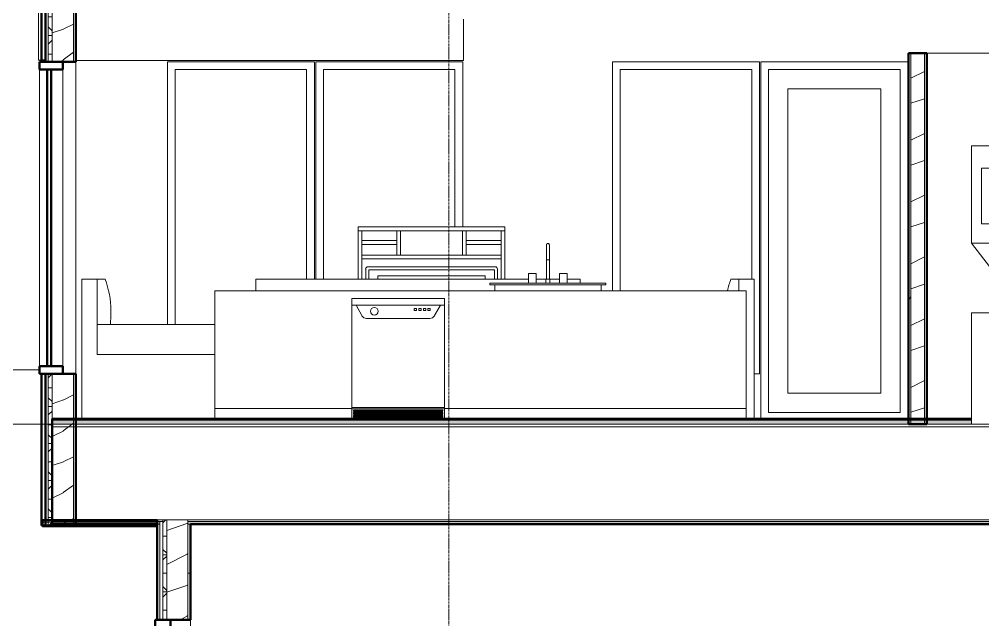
# Model space of a CAD drawing. Header units: inches. Extents: x 9609 to 15463, y -232 to 527.
# Drawn here: x 13221.5 to 13470.8, y 85.4 to 240.7 of the extents above; entities that cross this region are included whole.
import ezdxf

# ---------------------------------------------------------------- set-up
doc = ezdxf.new("R2010")
doc.units = ezdxf.units.IN
doc.header["$MEASUREMENT"] = 0
doc.linetypes.add('Grid Line 1_2_', pattern=[0.875, 0.5, -0.125, 0.125, -0.125])
for name, color, linetype, lineweight in [('0-3', 7, 'Continuous', 13), ('0-6', 90, 'Continuous', 5), ('A-CLNG', 13, 'Continuous', 13), ('A-CLNG-1', 13, 'Continuous', 50), ('A-CLNG-PATT-1', 13, 'Continuous', 9), ('A-FLOR-1', 192, 'Continuous', 50), ('A-FLOR-LEVL-1', 51, 'Grid Line 1_2_', 9), ('A-FLOR-MCUT', 51, 'Continuous', 13), ('A-FLOR-PATT-1', 8, 'Continuous', 9), ('A-GLAZ', 151, 'Continuous', 13), ('A-GLAZ-1', 151, 'Continuous', 50), ('A-WALL', 113, 'Continuous', 13), ('A-WALL-1', 7, 'Continuous', 13), ('A-WALL-2', 10, 'Continuous', 50), ('A-WALL-3', 113, 'Continuous', 50), ('A-WALL-PATT-1', 250, 'Continuous', 9), ('A-WALL-PATT-2', 253, 'Continuous', 9), ('A-WALL-PATT-5', 111, 'Continuous', 9), ('C-TOPO-2', 250, 'Continuous', 9), ('I-FURN', 30, 'Continuous', 9), ('I-FURN-1', 250, 'Continuous', 9), ('P-SANR-FIXT-1', 250, 'Continuous', 9), ('Q-CASE-2', 250, 'Continuous', 9), ('Q-SPCQ-1', 250, 'Continuous', 9), ('S-GRID-1', 1, 'Grid Line 1_2_', 9)]:
    doc.layers.add(name, color=color, linetype=linetype, lineweight=lineweight)
pattern_1 = [(0, (14416.421, 59.024), (30.72, 7.68), [1.267, -21.773, 1.267, -21.773, -122.88]), (0, (14416.421, 59.024), (30.72, 7.68), [-46.08, 1.267, -44.813, 1.267, -21.773, -53.76]), (0, (14416.421, 59.024), (30.72, 7.68), [-115.2, 1.267, -14.093, 1.267, -37.133]), (120, (14427.941, 62.864), (-22.011075, 22.7643), [1.267, -21.773, 1.267, -21.773, -122.88]), (120, (14427.941, 62.864), (-22.011075, 22.7643), [-46.08, 1.267, -44.813, 1.267, -21.773, -53.76]), (120, (14427.941, 62.864), (-22.011075, 22.7643), [-115.2, 1.267, -14.093, 1.267, -37.133]), (240, (14431.781, 78.224), (-8.708925, -30.4443), [1.267, -21.773, 1.267, -21.773, -122.88]), (240, (14431.781, 78.224), (-8.708925, -30.4443), [-46.08, 1.267, -44.813, 1.267, -21.773, -53.76]), (240, (14431.781, 78.224), (-8.708925, -30.4443), [-115.2, 1.267, -14.093, 1.267, -37.133])]
pattern_2 = [(0, (14416.421, 59.024), (0, 4.798), []), (315, (14416.4212, 59.024), (4.798427, 0), [6.786, -6.786]), (45, (14416.4212, 59.024), (4.798427, 0), [6.786, -6.786])]
pattern_3 = [(216.87, (14422.8192, 75.018), (47.980943, 31.987086), [7.997, -71.971]), (206.565, (14432.415, 70.22), (-15.993714, -15.994133), [17.881, -17.881]), (198.435, (14432.415, 62.223), (-31.98674, -15.99388), [10.115, -40.461])]

# ---------------------------------------------------------------- blocks, each defined once
blk = doc.blocks.new('CTR - 2nd Phase_rvt-2-BUILDING SECTION - NORTH_SOUTH - LOOKING WEST')
at = {"layer": 'A-FLOR-LEVL-1'}
blk.add_line((1814.21, 136), (4168.71, 136), dxfattribs=at)
blk = doc.blocks.new('Sink Kitchen-Single - 30_ x 21_-V96-BUILDING SECTION - NORTH_SOUTH - LOOKING WEST')
at = {"layer": 'P-SANR-FIXT-1'}
for p, q in [((2198.61, 179.87), (2198.61, 173.5)), ((2198.61, 179.87), (2198.61, 178.5)), ((2199.36, 173.5), (2199.36, 179.87)), ((2199.36, 178.5), (2199.36, 179.87)), ((2198.98, 178.5), (2198.61, 178.5)), ((2199.35, 178.5), (2198.98, 178.5)), ((2193.98, 175), (2193.98, 172.5)), ((2193.98, 175), (2195.98, 175)), ((2195.98, 172.5), (2195.98, 175)), ((2201.98, 175), (2201.98, 172.5)), ((2201.98, 175), (2203.98, 175)), ((2203.98, 172.5), (2203.98, 175)), ((2183.98, 172.5), (2213.98, 172.5)), ((2183.98, 172), (2183.98, 172.5)), ((2198.48, 173.5), (2198.48, 172.5)), ((2198.48, 173.5), (2199.48, 173.5)), ((2199.48, 172.5), (2199.48, 173.5)), ((2213.98, 172), (2213.98, 172.5)), ((2213.98, 172), (2183.98, 172)), ((2185.23, 172), (2185.23, 170.5)), ((2212.73, 170.5), (2212.73, 172))]:
    blk.add_line(p, q, dxfattribs=at)
at = {"layer": 'P-SANR-FIXT-1', "flags": 128}
for points in [[(2198.61, 182.37), (2198.61, 182.39), (2198.61, 182.4), (2198.61, 182.42), (2198.61, 182.43), (2198.61, 182.45), (2198.62, 182.46), (2198.62, 182.48), (2198.62, 182.49), (2198.63, 182.51), (2198.63, 182.52), (2198.64, 182.53), (2198.65, 182.55), (2198.65, 182.56), (2198.66, 182.57), (2198.67, 182.59), (2198.68, 182.6), (2198.69, 182.61), (2198.7, 182.62), (2198.71, 182.63), (2198.72, 182.64), (2198.73, 182.65), (2198.74, 182.66), (2198.75, 182.67), (2198.77, 182.68), (2198.78, 182.69), (2198.79, 182.7), (2198.8, 182.71), (2198.82, 182.71), (2198.83, 182.72), (2198.84, 182.72), (2198.86, 182.73), (2198.87, 182.73), (2198.89, 182.74), (2198.9, 182.74), (2198.92, 182.74), (2198.93, 182.75), (2198.95, 182.75), (2198.96, 182.75), (2198.98, 182.75), (2198.98, 182.75)], [(2198.61, 182.3), (2198.61, 182.32), (2198.61, 182.34), (2198.61, 182.35), (2198.61, 182.36), (2198.61, 182.37), (2198.61, 182.37)], [(2198.61, 182.37), (2198.61, 182.37), (2198.61, 182.37), (2198.61, 182.36), (2198.61, 182.34), (2198.61, 182.33), (2198.61, 182.3), (2198.61, 182.28), (2198.61, 182.25), (2198.61, 182.21), (2198.61, 182.18), (2198.61, 182.14), (2198.61, 182.09), (2198.61, 182.04), (2198.61, 181.99), (2198.61, 181.94), (2198.61, 181.88), (2198.61, 181.82), (2198.61, 181.75), (2198.61, 181.69), (2198.61, 181.62), (2198.61, 181.54), (2198.61, 181.47), (2198.61, 181.39), (2198.61, 181.31), (2198.61, 181.23), (2198.61, 181.14), (2198.61, 181.05), (2198.61, 180.96), (2198.61, 180.87), (2198.61, 180.78), (2198.61, 180.69), (2198.61, 180.59), (2198.61, 180.5), (2198.61, 180.4), (2198.61, 180.3), (2198.61, 180.2), (2198.61, 180.1), (2198.61, 180), (2198.61, 179.9), (2198.61, 179.87)], [(2198.61, 179.87), (2198.61, 179.97), (2198.61, 180.07), (2198.61, 180.17), (2198.61, 180.27), (2198.61, 180.37), (2198.61, 180.47), (2198.61, 180.57), (2198.61, 180.66), (2198.61, 180.76), (2198.61, 180.85), (2198.61, 180.94), (2198.61, 181.03), (2198.61, 181.12), (2198.61, 181.2), (2198.61, 181.29), (2198.61, 181.37), (2198.61, 181.45), (2198.61, 181.52), (2198.61, 181.6), (2198.61, 181.67), (2198.61, 181.74), (2198.61, 181.8), (2198.61, 181.86), (2198.61, 181.92), (2198.61, 181.98), (2198.61, 182.03), (2198.61, 182.08), (2198.61, 182.13), (2198.61, 182.17)], [(2198.98, 182.75), (2199, 182.75), (2199.01, 182.75), (2199.03, 182.75), (2199.04, 182.75), (2199.05, 182.74), (2199.07, 182.74), (2199.08, 182.74), (2199.1, 182.73), (2199.11, 182.73), (2199.13, 182.72), (2199.14, 182.71), (2199.15, 182.71), (2199.17, 182.7), (2199.18, 182.69), (2199.19, 182.68), (2199.2, 182.68), (2199.22, 182.67), (2199.23, 182.66), (2199.24, 182.65), (2199.25, 182.64), (2199.26, 182.63), (2199.27, 182.61), (2199.28, 182.6), (2199.29, 182.59), (2199.3, 182.58), (2199.3, 182.56), (2199.31, 182.55), (2199.32, 182.54), (2199.32, 182.52), (2199.33, 182.51), (2199.33, 182.5), (2199.34, 182.48), (2199.34, 182.47), (2199.35, 182.45), (2199.35, 182.44), (2199.35, 182.42), (2199.35, 182.41), (2199.35, 182.39), (2199.36, 182.38), (2199.36, 182.37)], [(2199.36, 182.37), (2199.36, 182.37), (2199.36, 182.36), (2199.36, 182.34), (2199.36, 182.33), (2199.36, 182.3), (2199.36, 182.28)], [(2199.36, 179.87), (2199.36, 179.97), (2199.36, 180.07), (2199.36, 180.17), (2199.36, 180.27), (2199.36, 180.37), (2199.36, 180.47), (2199.36, 180.57), (2199.36, 180.66), (2199.36, 180.76), (2199.36, 180.85), (2199.36, 180.94), (2199.36, 181.03), (2199.36, 181.12), (2199.36, 181.2), (2199.36, 181.29), (2199.36, 181.37), (2199.36, 181.45), (2199.36, 181.52), (2199.36, 181.6), (2199.36, 181.67), (2199.36, 181.74), (2199.36, 181.8), (2199.36, 181.86), (2199.36, 181.92), (2199.36, 181.98), (2199.36, 182.03), (2199.36, 182.08), (2199.36, 182.13), (2199.36, 182.17), (2199.36, 182.21), (2199.36, 182.24), (2199.36, 182.27), (2199.36, 182.3), (2199.36, 182.32), (2199.36, 182.34), (2199.36, 182.35), (2199.36, 182.36), (2199.36, 182.37), (2199.36, 182.37), (2199.36, 182.37)], [(2199.36, 182.14), (2199.36, 182.09), (2199.36, 182.04), (2199.36, 181.99), (2199.36, 181.94), (2199.36, 181.88), (2199.36, 181.82), (2199.36, 181.75), (2199.36, 181.69), (2199.36, 181.62), (2199.36, 181.54), (2199.36, 181.47), (2199.36, 181.39), (2199.36, 181.31), (2199.36, 181.23), (2199.36, 181.14), (2199.36, 181.05), (2199.36, 180.96), (2199.36, 180.87), (2199.36, 180.78), (2199.36, 180.69), (2199.36, 180.59), (2199.36, 180.5), (2199.36, 180.4), (2199.36, 180.3), (2199.36, 180.2), (2199.36, 180.1), (2199.36, 180), (2199.36, 179.9), (2199.36, 179.87)]]:
    blk.add_lwpolyline(points, dxfattribs=at)
blk = doc.blocks.new('Dishwasher_15404 - 34_ counter-V97-BUILDING SECTION - NORTH_SOUTH - LOOKING WEST')
at = {"layer": 'Q-SPCQ-1'}
for p, q in [((2148.25, 168.5), (2148.25, 166.79)), ((2148.25, 168.5), (2148.45, 168.5)), ((2148.45, 168.5), (2171.18, 168.5)), ((2171.18, 168.5), (2172.25, 168.5)), ((2172.25, 166.79), (2172.25, 168.5)), ((2148.45, 166.79), (2148.25, 166.79)), ((2148.25, 166.79), (2148.25, 140.33)), ((2148.25, 166.79), (2148.45, 166.79)), ((2149.34, 166.79), (2148.45, 166.79)), ((2148.45, 166.79), (2149.34, 166.79)), ((2171.16, 166.79), (2149.34, 166.79)), ((2149.34, 166.79), (2150.86, 164.06)), ((2164.99, 165.94), (2164.4, 165.94)), ((2164.4, 165.94), (2164.4, 165.35)), ((2164.4, 165.35), (2164.99, 165.35)), ((2164.99, 165.35), (2164.99, 165.94)), ((2166.17, 165.94), (2165.58, 165.94)), ((2165.58, 165.94), (2165.58, 165.35)), ((2165.58, 165.35), (2166.17, 165.35)), ((2166.17, 165.35), (2166.17, 165.94)), ((2167.35, 165.94), (2166.76, 165.94)), ((2166.76, 165.94), (2166.76, 165.35)), ((2166.76, 165.35), (2167.35, 165.35)), ((2167.35, 165.35), (2167.35, 165.94)), ((2168.53, 165.94), (2167.94, 165.94)), ((2167.94, 165.94), (2167.94, 165.35)), ((2167.94, 165.35), (2168.53, 165.35)), ((2168.53, 165.35), (2168.53, 165.94)), ((2169.64, 164.06), (2171.16, 166.79)), ((2171.16, 166.79), (2172.05, 166.79)), ((2172.05, 166.79), (2172.25, 166.79)), ((2172.25, 140.33), (2172.25, 166.79)), ((2152.06, 163.35), (2168.43, 163.35)), ((2148.45, 140.33), (2148.25, 140.33)), ((2148.25, 139.94), (2148.25, 140.33)), ((2172.25, 139.94), (2148.25, 139.94)), ((2148.25, 139.94), (2148.25, 137.37)), ((2172.05, 140.33), (2148.45, 140.33)), ((2149.82, 139.94), (2170.67, 139.94)), ((2172.25, 140.33), (2172.05, 140.33)), ((2172.25, 139.94), (2172.25, 140.33)), ((2172.25, 137.37), (2172.25, 139.94)), ((2148.67, 139.39), (2148.67, 139.59)), ((2148.67, 139.59), (2149.82, 139.59)), ((2149.82, 139.39), (2148.67, 139.39)), ((2148.67, 139), (2148.67, 139.2)), ((2148.67, 139.2), (2149.82, 139.2)), ((2149.82, 139), (2148.67, 139)), ((2148.67, 138.61), (2148.67, 138.8)), ((2148.67, 138.8), (2149.82, 138.8)), ((2149.82, 138.61), (2148.67, 138.61)), ((2148.67, 138.21), (2148.67, 138.41)), ((2148.67, 138.41), (2149.82, 138.41)), ((2149.82, 138.21), (2148.67, 138.21)), ((2148.67, 137.82), (2148.67, 138.02)), ((2148.67, 138.02), (2149.82, 138.02)), ((2149.82, 137.82), (2148.67, 137.82)), ((2148.67, 137.43), (2148.67, 137.62)), ((2148.67, 137.62), (2149.82, 137.62)), ((2149.82, 137.43), (2148.67, 137.43)), ((2149.82, 139.59), (2170.67, 139.59)), ((2170.67, 139.39), (2149.82, 139.39)), ((2149.82, 139.2), (2170.67, 139.2)), ((2170.67, 139), (2149.82, 139)), ((2149.82, 138.8), (2170.67, 138.8)), ((2170.67, 138.61), (2149.82, 138.61)), ((2149.82, 138.41), (2170.67, 138.41)), ((2170.67, 138.21), (2149.82, 138.21)), ((2149.82, 138.02), (2170.67, 138.02)), ((2170.67, 137.82), (2149.82, 137.82)), ((2149.82, 137.62), (2170.67, 137.62)), ((2170.67, 137.43), (2149.82, 137.43)), ((2170.67, 139.59), (2171.82, 139.59)), ((2171.82, 139.39), (2170.67, 139.39)), ((2170.67, 139.2), (2171.82, 139.2)), ((2171.82, 139), (2170.67, 139)), ((2170.67, 138.8), (2171.82, 138.8)), ((2171.82, 138.61), (2170.67, 138.61)), ((2170.67, 138.41), (2171.82, 138.41)), ((2171.82, 138.21), (2170.67, 138.21)), ((2170.67, 138.02), (2171.82, 138.02)), ((2171.82, 137.82), (2170.67, 137.82)), ((2170.67, 137.62), (2171.82, 137.62)), ((2171.82, 137.43), (2170.67, 137.43)), ((2171.82, 139.59), (2171.82, 139.39)), ((2171.82, 139.2), (2171.82, 139)), ((2171.82, 138.8), (2171.82, 138.61)), ((2171.82, 138.41), (2171.82, 138.21)), ((2171.82, 138.02), (2171.82, 137.82)), ((2171.82, 137.62), (2171.82, 137.43))]:
    blk.add_line(p, q, dxfattribs=at)
for centre, radius, start, end in [((2154.06, 165.2), 0.984, 90, 270), ((2154.06, 165.2), 0.984, 270, 90), ((2152.06, 164.72), 1.38, 209, 270), ((2168.43, 164.72), 1.38, 270, 331)]:
    blk.add_arc(centre, radius, start, end, dxfattribs=at)
blk = doc.blocks.new('OD_CW_Base Cabinet - OD_CW_Base Cabinet-2044941-BUILDING SECTION - NORTH_SOUTH - LOOKING WEST')
at = {"layer": 'Q-CASE-2'}
for p, q in [((2112.8, 140), (2112.8, 170.5)), ((2250.33, 170.5), (2112.8, 170.5)), ((2250.33, 170.5), (2250.33, 140)), ((2112.8, 140), (2148.25, 140)), ((2112.8, 137.37), (2112.8, 140)), ((2172.25, 140), (2250.33, 140)), ((2250.33, 140), (2250.33, 137.37))]:
    blk.add_line(p, q, dxfattribs=at)
blk = doc.blocks.new('Entertainment_Center_14771 - Entertainment_Center_14771-1372851-BUILDING SECTION - NORTH_SOUTH - LOOKING WEST')
at = {"layer": 'I-FURN-1'}
for p, q in [((3702.57, 63), (3740.57, 63)), ((3702.57, 63), (3702.57, 62)), ((3740.57, 63), (3740.57, 62)), ((3740.57, 62), (3702.57, 62)), ((3702.57, 62), (3703.57, 62)), ((3702.57, 62), (3702.57, 49.5)), ((3703.57, 62), (3703.57, 49.5)), ((3712.57, 55.72), (3712.57, 62)), ((3713.57, 62), (3712.57, 62)), ((3713.57, 62), (3713.57, 55.72)), ((3729.57, 55.72), (3729.57, 62)), ((3730.57, 62), (3729.57, 62)), ((3730.57, 62), (3730.57, 55.72)), ((3739.57, 62), (3740.57, 62)), ((3739.57, 62), (3739.57, 49.5)), ((3740.57, 62), (3740.57, 49.5)), ((3703.57, 59.47), (3712.57, 59.47)), ((3712.57, 58.47), (3703.57, 58.47)), ((3730.57, 59.47), (3739.57, 59.47)), ((3739.57, 58.47), (3730.57, 58.47)), ((3703.57, 55.72), (3739.57, 55.72)), ((3703.57, 55.72), (3703.57, 54.72)), ((3712.57, 55.72), (3713.57, 55.72)), ((3729.57, 55.72), (3730.57, 55.72)), ((3739.57, 55.72), (3739.57, 54.72)), ((3739.57, 54.72), (3703.57, 54.72)), ((3738.03, 52.72), (3705.11, 52.72)), ((3704.52, 52.13), (3704.52, 49.5)), ((3705.31, 51.93), (3705.31, 49.5)), ((3737.83, 51.93), (3705.31, 51.93)), ((3707.67, 49.5), (3707.67, 50.36)), ((3707.67, 50.36), (3735.47, 50.36)), ((3735.47, 50.36), (3735.47, 49.5)), ((3737.83, 49.5), (3737.83, 51.93)), ((3738.62, 49.5), (3738.62, 52.13))]:
    blk.add_line(p, q, dxfattribs=at)
for centre, start, end in [((3705.11, 52.13), 90, 180), ((3738.03, 52.13), 0, 90)]:
    blk.add_arc(centre, 0.591, start, end, dxfattribs=at)
blk = doc.blocks.new('Couch-Both_Arms-Generic - 1-V100-BUILDING SECTION - NORTH_SOUTH - LOOKING WEST')
at = {"layer": 'I-FURN-1'}
for p, q in [((2123.36, 173.5), (2193.98, 173.5)), ((2123.36, 170.5), (2123.36, 173.5)), ((2195.98, 173.5), (2198.48, 173.5)), ((2199.48, 173.5), (2201.98, 173.5)), ((2203.98, 173.5), (2207.36, 173.5)), ((2207.36, 173.5), (2207.36, 172.5))]:
    blk.add_line(p, q, dxfattribs=at)
blk = doc.blocks.new('Couch-Both_Arms-Generic - 2-V101-BUILDING SECTION - NORTH_SOUTH - LOOKING WEST')
at = {"layer": 'I-FURN'}
for p, q in [((2248.36, 173.5), (2246.36, 173.5)), ((2248.36, 170.5), (2248.36, 173.5))]:
    blk.add_line(p, q, dxfattribs=at)
blk.add_arc((2267.62, 165.37), 22.76, 159.0802, 166.9742, dxfattribs=at)
at = {"layer": 'I-FURN-1'}
for p, q in [((2248.36, 173.5), (2252.36, 173.5)), ((2252.36, 173.5), (2252.36, 137.37))]:
    blk.add_line(p, q, dxfattribs=at)
blk = doc.blocks.new('Couch-Both_Arms-Generic - 2-V102-BUILDING SECTION - NORTH_SOUTH - LOOKING WEST')
at = {"layer": 'I-FURN'}
for p, q in [((2082.36, 161.75), (2082.36, 173.5)), ((2082.36, 173.5), (2084.36, 173.5)), ((2085.86, 165.37), (2085.86, 165.12)), ((2082.36, 154), (2082.36, 161.75)), ((2082.36, 161.75), (2112.8, 161.75)), ((2112.8, 154), (2082.36, 154))]:
    blk.add_line(p, q, dxfattribs=at)
for centre, radius, start, end in [((2063.11, 165.37), 22.76, 0, 20.9198), ((2038.35, 165.12), 47.51, 355.9252, 360)]:
    blk.add_arc(centre, radius, start, end, dxfattribs=at)
at = {"layer": 'I-FURN-1'}
for p, q in [((2078.36, 173.5), (2078.36, 137.37)), ((2082.36, 173.5), (2078.36, 173.5))]:
    blk.add_line(p, q, dxfattribs=at)
blk = doc.blocks.new('Stacked Washer and Dryer - 26_x25_ - Private-1352637-BUILDING SECTION - NORTH_SOUTH - LOOKING WEST')
at = {"layer": 'P-SANR-FIXT-1'}
for p, q in [((2308.64, 182.81), (2308.64, 208)), ((2326.32, 208), (2308.64, 208)), ((2344.7, 208), (2326.32, 208)), ((2326.32, 208), (2326.32, 182.81)), ((2344.7, 136), (2344.7, 208)), ((2311.2, 187.84), (2311.2, 202.25)), ((2311.2, 202.25), (2323.58, 202.25)), ((2323.58, 202.25), (2323.58, 187.84)), ((2323.66, 202.25), (2323.58, 202.25)), ((2323.66, 187.84), (2323.66, 202.25)), ((2323.58, 187.84), (2311.2, 187.84)), ((2323.58, 187.84), (2323.66, 187.84)), ((2322.33, 164.94), (2308.64, 182.81)), ((2326.32, 182.81), (2308.64, 182.81)), ((2326.32, 182.81), (2340.1, 164.81)), ((2308.64, 136), (2308.64, 164.81)), ((2326.32, 164.81), (2308.64, 164.81)), ((2314.05, 164.94), (2326.43, 164.94)), ((2314.05, 164.81), (2314.05, 164.94)), ((2340.1, 164.81), (2326.32, 164.81)), ((2326.32, 164.81), (2326.32, 136)), ((2326.43, 164.94), (2335.62, 164.94)), ((2326.43, 164.94), (2326.43, 164.81)), ((2335.62, 164.81), (2335.62, 164.94)), ((2326.32, 136), (2308.64, 136)), ((2326.32, 136), (2344.7, 136))]:
    blk.add_line(p, q, dxfattribs=at)
blk = doc.blocks.new('CTR - 1st Phase - Unit Layouts_rvt-2-BUILDING SECTION - NORTH_SOUTH - LOOKING WEST')
at = {"layer": 'A-WALL-PATT-1'}
h = blk.add_hatch(dxfattribs=at)
h.set_pattern_fill('FP_41', color=256, style=0, pattern_type=2)
h.set_pattern_definition([(0, (3257.106, 59.024), (30.72, 7.68), [1.267, -21.773, 1.267, -21.773, -122.88]), (0, (3257.106, 59.024), (30.72, 7.68), [-46.08, 1.267, -44.813, 1.267, -21.773, -53.76]), (0, (3257.106, 59.024), (30.72, 7.68), [-115.2, 1.267, -14.093, 1.267, -37.133]), (120, (3268.626, 62.864), (-22.011075, 22.7643), [1.267, -21.773, 1.267, -21.773, -122.88]), (120, (3268.626, 62.864), (-22.011075, 22.7643), [-46.08, 1.267, -44.813, 1.267, -21.773, -53.76]), (120, (3268.626, 62.864), (-22.011075, 22.7643), [-115.2, 1.267, -14.093, 1.267, -37.133]), (240, (3272.466, 78.224), (-8.708925, -30.4443), [1.267, -21.773, 1.267, -21.773, -122.88]), (240, (3272.466, 78.224), (-8.708925, -30.4443), [-46.08, 1.267, -44.813, 1.267, -21.773, -53.76]), (240, (3272.466, 78.224), (-8.708925, -30.4443), [-115.2, 1.267, -14.093, 1.267, -37.133])])
h.paths.add_polyline_path([(2292.95, 136), (2292.95, 232), (2292.32, 232), (2292.32, 136)], flags=0)
at = {"layer": 'A-WALL-PATT-2'}
h = blk.add_hatch(dxfattribs=at)
h.set_pattern_fill('FP_44', color=256, style=0, pattern_type=2)
h.set_pattern_definition([(216.87, (3263.504, 75.018), (47.980943, 31.987086), [7.997, -71.971]), (206.565, (3273.1, 70.22), (-15.993714, -15.994133), [17.881, -17.881]), (198.435, (3273.1, 62.223), (-31.98674, -15.99388), [10.115, -40.461])])
h.paths.add_polyline_path([(2292.95, 136), (2296.45, 136), (2296.45, 232), (2292.95, 232), (2292.95, 148.49)], flags=0)
at = {"layer": 'A-WALL-1'}
for p, q in [((2292.95, 136), (2292.95, 232)), ((2296.45, 136), (2296.45, 232)), ((2347.55, 232), (2297.07, 232))]:
    blk.add_line(p, q, dxfattribs=at)
at = {"layer": 'A-WALL-2'}
for p, q in [((2297.07, 232), (2292.32, 232)), ((2292.32, 232), (2292.32, 136)), ((2297.07, 136), (2297.07, 232)), ((2292.32, 136), (2297.07, 136))]:
    blk.add_line(p, q, dxfattribs=at)
at = {"layer": '0-3'}
for name, p in [('Stacked Washer and Dryer - 26_x25_ - Private-1352637-BUILDING SECTION - NORTH_SOUTH - LOOKING WEST', (0, 0)), ('Entertainment_Center_14771 - Entertainment_Center_14771-1372851-BUILDING SECTION - NORTH_SOUTH - LOOKING WEST', (-1552.7, 124)), ('Sink Kitchen-Single - 30_ x 21_-V96-BUILDING SECTION - NORTH_SOUTH - LOOKING WEST', (0, 0)), ('Couch-Both_Arms-Generic - 2-V102-BUILDING SECTION - NORTH_SOUTH - LOOKING WEST', (0, 0)), ('Couch-Both_Arms-Generic - 1-V100-BUILDING SECTION - NORTH_SOUTH - LOOKING WEST', (0, 0)), ('Couch-Both_Arms-Generic - 2-V101-BUILDING SECTION - NORTH_SOUTH - LOOKING WEST', (0, 0)), ('OD_CW_Base Cabinet - OD_CW_Base Cabinet-2044941-BUILDING SECTION - NORTH_SOUTH - LOOKING WEST', (0, 0)), ('Dishwasher_15404 - 34_ counter-V97-BUILDING SECTION - NORTH_SOUTH - LOOKING WEST', (0, 0))]:
    blk.add_blockref(name, p, dxfattribs=at)
blk = doc.blocks.new('CTR  - Topography_rvt-2-BUILDING SECTION - NORTH_SOUTH - LOOKING WEST')
at = {"layer": 'C-TOPO-2'}
blk.add_line((2067.42, 150), (2001.62, 150), dxfattribs=at)
blk = doc.blocks.new('CTR - 1st Phase - Common Walls_rvt-2-BUILDING SECTION - NORTH_SOUTH - LOOKING WEST')
at = {"layer": 'A-FLOR-LEVL-1'}
blk.add_line((1814.21, 136), (4168.71, 136), dxfattribs=at)
blk = doc.blocks.new('_THE_ WINDOW _ DOOR - Window - 2nd Floor-2113391-BUILDING SECTION - NORTH_SOUTH - LOOKING WEST')
at = {"layer": 'A-GLAZ'}
for p, q in [((2067.42, 151), (2067.42, 227.75)), ((2073.42, 227.75), (2073.42, 151))]:
    blk.add_line(p, q, dxfattribs=at)
at = {"layer": 'A-GLAZ-1'}
for p, q in [((2073.42, 229.75), (2067.42, 229.75)), ((2067.42, 229.75), (2067.42, 227.75)), ((2073.42, 227.75), (2073.42, 229.75)), ((2067.42, 227.75), (2073.42, 227.75)), ((2069.42, 227.75), (2069.42, 151)), ((2070.42, 227.75), (2069.42, 227.75)), ((2070.42, 151), (2070.42, 227.75)), ((2073.42, 151), (2067.42, 151)), ((2067.42, 151), (2067.42, 149)), ((2069.42, 151), (2070.42, 151)), ((2073.42, 149), (2073.42, 151)), ((2067.42, 149), (2073.42, 149)), ((2068.92, 149), (2067.92, 149)), ((2067.92, 149), (2067.92, 109.75)), ((2068.92, 109.75), (2068.92, 149)), ((2067.92, 109.75), (2068.92, 109.75))]:
    blk.add_line(p, q, dxfattribs=at)
blk = doc.blocks.new('_THE_ WINDOW _ DOOR - Window - 3rd Floor-2113392-BUILDING SECTION - NORTH_SOUTH - LOOKING WEST')
at = {"layer": 'A-GLAZ'}
for p, q in [((2067.42, 271.37), (2067.42, 348.12)), ((2073.42, 348.12), (2073.42, 271.37))]:
    blk.add_line(p, q, dxfattribs=at)
at = {"layer": 'A-GLAZ-1'}
for p, q in [((2073.42, 350.12), (2067.42, 350.12)), ((2067.42, 350.12), (2067.42, 348.12)), ((2073.42, 348.12), (2073.42, 350.12)), ((2067.42, 348.12), (2073.42, 348.12)), ((2069.42, 348.12), (2069.42, 271.37)), ((2070.42, 348.12), (2069.42, 348.12)), ((2070.42, 271.37), (2070.42, 348.12)), ((2073.42, 271.37), (2067.42, 271.37)), ((2067.42, 271.37), (2067.42, 269.37)), ((2067.42, 269.37), (2073.42, 269.37)), ((2068.92, 269.37), (2067.92, 269.37)), ((2067.92, 269.37), (2067.92, 230.12)), ((2068.92, 230.12), (2068.92, 269.37)), ((2069.42, 271.37), (2070.42, 271.37)), ((2073.42, 269.37), (2073.42, 271.37)), ((2067.92, 230.12), (2068.92, 230.12))]:
    blk.add_line(p, q, dxfattribs=at)
blk = doc.blocks.new('_THE_ WINDOW _ DOOR - Door - 2nd Floor-2113405-BUILDING SECTION - NORTH_SOUTH - LOOKING WEST')
at = {"layer": 'A-GLAZ'}
for p, q in [((2256.11, 139), (2256.11, 227.75)), ((2256.11, 227.75), (2290.14, 227.75)), ((2290.14, 227.75), (2290.14, 139)), ((2261.11, 222.75), (2285.14, 222.75)), ((2261.11, 144), (2261.11, 222.75)), ((2285.14, 222.75), (2285.14, 144)), ((2285.14, 144), (2261.11, 144)), ((2290.14, 139), (2256.11, 139))]:
    blk.add_line(p, q, dxfattribs=at)
blk = doc.blocks.new('_THE_ WINDOW _ DOOR - Window - 2nd Floor-V143-BUILDING SECTION - NORTH_SOUTH - LOOKING WEST')
at = {"layer": 'A-GLAZ'}
for p, q in [((2102.51, 227.75), (2136.54, 227.75)), ((2102.51, 161.75), (2102.51, 227.75)), ((2136.54, 227.75), (2136.54, 173.5))]:
    blk.add_line(p, q, dxfattribs=at)
blk = doc.blocks.new('_THE_ WINDOW _ DOOR - Window - 1st Floor-V160-BUILDING SECTION - NORTH_SOUTH - LOOKING WEST')
at = {"layer": 'A-GLAZ'}
for p, q in [((2097.32, 57), (2097.32, 83.37)), ((2101.32, 83.37), (2101.32, 57)), ((2097.32, 3), (2097.32, 55)), ((2101.32, 55), (2101.32, 3))]:
    blk.add_line(p, q, dxfattribs=at)
at = {"layer": 'A-GLAZ-1'}
for p, q in [((2101.32, 85.37), (2097.32, 85.37)), ((2097.32, 85.37), (2097.32, 83.37)), ((2101.32, 83.37), (2101.32, 85.37)), ((2097.32, 83.37), (2101.32, 83.37)), ((2098.32, 83.37), (2098.32, 3)), ((2099.32, 83.37), (2098.32, 83.37)), ((2099.32, 3), (2099.32, 83.37)), ((2101.32, 57), (2097.32, 57)), ((2097.32, 57), (2097.32, 55)), ((2097.32, 55), (2101.32, 55)), ((2101.32, 55), (2101.32, 57)), ((2101.32, 3), (2097.32, 3)), ((2097.32, 3), (2097.32, 1)), ((2098.32, 3), (2099.32, 3)), ((2101.32, 1), (2101.32, 3)), ((2097.32, 1), (2101.32, 1)), ((2098.82, 1), (2097.82, 1)), ((2097.82, 1), (2097.82, 0.5)), ((2097.82, 0.5), (2098.82, 0.5)), ((2098.82, 0.5), (2098.82, 1))]:
    blk.add_line(p, q, dxfattribs=at)
blk = doc.blocks.new('_THE_ WINDOW _ DOOR - Window - 2nd Floor-V164-BUILDING SECTION - NORTH_SOUTH - LOOKING WEST')
at = {"layer": 'A-GLAZ'}
for p, q in [((2140.91, 227.75), (2174.94, 227.75)), ((2140.91, 173.5), (2140.91, 227.75)), ((2174.94, 227.75), (2174.94, 187))]:
    blk.add_line(p, q, dxfattribs=at)
blk = doc.blocks.new('_THE_ WINDOW _ DOOR - Window - 2nd Floor-2113403-BUILDING SECTION - NORTH_SOUTH - LOOKING WEST')
at = {"layer": 'A-GLAZ'}
for p, q in [((2217.71, 170.5), (2217.71, 227.75)), ((2217.71, 227.75), (2251.74, 227.75)), ((2251.74, 227.75), (2251.74, 173.5))]:
    blk.add_line(p, q, dxfattribs=at)

msp = doc.modelspace()

# ---------------------------------------------------------------- hatches: boundary and pattern name
at = {"layer": 'A-CLNG-PATT-1'}
h = msp.add_hatch(dxfattribs=at)
h.set_pattern_fill('FP_48', color=256, style=0, pattern_type=2)
h.set_pattern_definition([(45, (14416.421, 59.024), (-9.50352, 9.50352), []), (45, (14416.421, 73.424), (-9.50352, 9.50352), [])])
h.paths.add_polyline_path([(13257.139, 110.625), (13257.139, 111.125), (13227.489, 111.125), (13227.489, 110.625), (13255.9123, 110.625)], flags=0)
h.paths.add_polyline_path([(15019.789, 110.625), (15019.789, 111.125), (14990.139, 111.125), (14990.139, 110.625), (15011.8093, 110.625)], flags=0)
at = {"layer": 'A-FLOR-PATT-1'}
h = msp.add_hatch(dxfattribs=at)
h.set_pattern_fill('FP_42', color=256, style=0, pattern_type=2)
h.set_pattern_definition([(50, (14416.421, 59.024), (27.5427, -2.4099), [2.88, -31.68]), (355, (14416.42, 59.024), (-5.32784, 28.88427), [2.304, -25.344]), (100.451, (14418.717, 58.823), (22.2153, 26.4739), [2.448, -26.924]), (46.184, (14416.42, 66.704), (40.9819, -6.3564), [4.32, -47.52]), (96.636, (14419.837, 66.175), (35.8907, 37.4062), [3.671, -40.386]), (351.184, (14416.42, 66.704), (35.891, 37.4062), [3.456, -38.016]), (21, (14420.261, 64.784), (22.92104, -15.46073), [2.88, -31.68]), (326, (14420.26, 64.784), (9.3435, 27.84574), [2.304, -25.344]), (71.451, (14422.17, 63.496), (32.26477, 12.3844), [2.448, -26.924]), (37.5, (14416.421, 59.024), (0.466855, 12.78271), [1.267, -23.77, 1.267, -24.461, -25.44]), (37.5, (14416.421, 59.024), (0.466855, 12.78271), [-50.765, 1.267, -24.173]), (7.5, (14416.421, 59.024), (10.10159, 15.14509), [1.267, -13.402, 1.267, -23.194, -9.696]), (7.5, (14416.421, 59.024), (10.10159, 15.14509), [-39.13, 1.267, -8.429]), (327.5, (14407.858, 59.024), (20.49916, -0.86578), [1.267, -8.333, 1.267, -28.685, -39.744]), (327.5, (14407.858, 59.024), (20.49916, -0.86578), [-39.552, 1.267, -38.477]), (317.5, (14404.018, 59.024), (22.39478, 3.8443), [1.267, -11.213, 1.267, -18.624, -28.224]), (317.5, (14404.018, 59.024), (22.39478, 3.8443), [-32.371, 1.267, -26.957])])
h.paths.add_polyline_path([(14210.939, 136), (14210.939, 137), (14202.4986, 137), (14202.4986, 136)], flags=0)
h.paths.add_polyline_path([(13239.0287, 136), (13467.9533, 136), (13467.9533, 137), (13229.989, 137), (13229.989, 136)], flags=0)
h.paths.add_polyline_path([(15017.289, 136), (15017.289, 137), (14414.3793, 137), (14414.3793, 136), (15011.8093, 136)], flags=0)
h.paths.add_polyline_path([(13504.0157, 136), (13619.264, 136), (13619.264, 137), (13504.0157, 137), (13504.0157, 136.604)], flags=0)
h.paths.add_polyline_path([(13679.264, 136), (13683.639, 136), (13683.639, 137), (13679.264, 136.9904)], flags=0)
h.paths.add_polyline_path([(13795.639, 136), (13813.089, 136.0143), (13813.0719, 137), (13795.639, 137)], flags=0)
h.paths.add_polyline_path([(13861.089, 136), (14178.4986, 136), (14178.4986, 137), (13861.089, 137), (13861.089, 136.0536)], flags=0)
h.paths.add_polyline_path([(14390.3793, 136), (14390.3793, 137), (14381.939, 137), (14381.939, 136), (14387.1152, 136)], flags=0)
h.paths.add_polyline_path([(14346.189, 136), (14346.189, 137), (14246.689, 137), (14246.689, 136), (14319.5807, 136)], flags=0)
h = msp.add_hatch(dxfattribs=at)
h.set_pattern_fill('FP_41', color=256, style=0, pattern_type=2)
h.set_pattern_definition(pattern_1)
h.paths.add_polyline_path([(15011.789, 110.125), (15011.789, 110.75), (13795.639, 110.75), (13795.639, 110.125), (15011.164, 110.125)], flags=0)
h.paths.add_polyline_path([(13239.0287, 110.125), (13257.889, 110.125), (13257.889, 110.75), (13229.989, 110.75), (13229.989, 110.125)], flags=0)
h.paths.add_polyline_path([(13265.139, 110.125), (13683.639, 110.125), (13683.639, 110.75), (13265.139, 110.75)], flags=0)
at = {"layer": 'A-WALL-PATT-5'}
h = msp.add_hatch(dxfattribs=at)
h.set_pattern_fill('FP_56', color=256, style=0, pattern_type=2)
h.set_pattern_definition([(90, (13356.061, 268), (-19.685, 1e-15), [24, 0, 0, 0])])
h.paths.add_polyline_path([(13227.239, 230.1875), (13227.239, 269.375), (13226.739, 269.375), (13226.739, 350.0625), (13226.489, 350.0625), (13226.489, 230.1875)], flags=0)
h.paths.add_polyline_path([(13236.114, 273.5), (13237.6757, 273.5), (13237.6757, 305.5), (13243.6757, 305.5), (13244.5049, 302.8594), (13245.0074, 300.1376), (13245.1757, 297.125), (13245.0306, 293.75), (13247.11, 293.75), (13247.11, 347.375), (13236.114, 347.375), (13236.114, 274.6606)], flags=0)
h.paths.add_polyline_path([(13266.7936, 293.75), (13266.7936, 347.375), (13248.61, 347.375), (13248.61, 293.75)], flags=0)
h.paths.add_polyline_path([(13268.2936, 293.75), (13272.114, 293.75), (13272.114, 302.5), (13282.6757, 302.5), (13282.6757, 305.5), (13286.4772, 305.5), (13286.4772, 347.375), (13268.2936, 347.375), (13268.2936, 302.5)], flags=0)
h.paths.add_polyline_path([(13307.6608, 305.5), (13309.186, 305.5), (13309.186, 319), (13325.8444, 319), (13325.8444, 347.375), (13307.6608, 347.375), (13307.6608, 306.2044)], flags=0)
h.paths.add_polyline_path([(13287.9772, 305.5), (13306.1608, 305.5), (13306.1608, 347.375), (13287.9772, 347.375), (13287.9772, 316.7191)], flags=0)
h.paths.add_polyline_path([(13327.3444, 319), (13333.689, 319), (13333.689, 347.375), (13327.3444, 347.375)], flags=0)
h = msp.add_hatch(dxfattribs=at)
h.set_pattern_fill('FP_45', color=256, style=0, pattern_type=2)
h.set_pattern_definition(pattern_2)
h.paths.add_polyline_path([(13229.989, 109.75), (13229.989, 149), (13228.989, 149), (13228.989, 109.75)], flags=0)
h.paths.add_polyline_path([(13229.989, 229.75), (13229.989, 269.375), (13228.989, 269.375), (13228.989, 229.75)], flags=0)
h.paths.add_polyline_path([(13228.989, 350.125), (13229.989, 350.125), (13229.989, 350.5), (13228.989, 350.5)], flags=0)
h = msp.add_hatch(dxfattribs=at)
h.set_pattern_fill('FP_44', color=256, style=0, pattern_type=2)
h.set_pattern_definition(pattern_3)
h.paths.add_polyline_path([(13235.489, 109.75), (13235.489, 149), (13229.989, 149), (13229.989, 109.75)], flags=0)
h.paths.add_polyline_path([(13229.989, 229.75), (13235.489, 229.75), (13235.489, 269.375), (13229.989, 269.375), (13229.989, 232.6021)], flags=0)
h.paths.add_polyline_path([(13229.989, 350.125), (13235.489, 350.125), (13235.489, 350.5), (13229.989, 350.5)], flags=0)
h = msp.add_hatch(dxfattribs=at)
h.set_pattern_fill('FP_41', color=256, style=0, pattern_type=2)
h.set_pattern_definition(pattern_1)
h.paths.add_polyline_path([(13236.114, 109.75), (13236.114, 149), (13235.489, 149), (13235.489, 109.75)], flags=0)
h.paths.add_polyline_path([(13236.114, 229.75), (13236.114, 269.375), (13235.489, 269.375), (13235.489, 229.75)], flags=0)
h.paths.add_polyline_path([(13235.489, 350.125), (13236.114, 350.125), (13236.114, 350.5), (13235.489, 350.5)], flags=0)
h = msp.add_hatch(dxfattribs=at)
h.set_pattern_fill('FP_45', color=256, style=0, pattern_type=2)
h.set_pattern_definition(pattern_2)
h.paths.add_polyline_path([(13258.639, 0), (13259.639, 0), (13259.639, 1), (13258.639, 1)], flags=0)
h.paths.add_polyline_path([(13259.639, 85.375), (13259.639, 111.25), (13258.639, 111.25), (13258.639, 85.375)], flags=0)
h = msp.add_hatch(dxfattribs=at)
h.set_pattern_fill('FP_44', color=256, style=0, pattern_type=2)
h.set_pattern_definition(pattern_3)
h.paths.add_polyline_path([(13259.639, 0), (13265.139, 0), (13265.139, 1), (13259.639, 1)], flags=0)
h.paths.add_polyline_path([(13259.639, 85.375), (13265.139, 85.375), (13265.139, 111.25), (13259.639, 111.25), (13259.639, 106.4266)], flags=0)
h = msp.add_hatch(dxfattribs=at)
h.set_pattern_fill('FP_41', color=256, style=0, pattern_type=2)
h.set_pattern_definition(pattern_1)
h.paths.add_polyline_path([(13265.139, 0), (13265.764, 0), (13265.764, 1), (13265.139, 1)], flags=0)
h.paths.add_polyline_path([(13265.764, 85.375), (13265.764, 110.125), (13265.139, 110.125), (13265.139, 85.375)], flags=0)

# ---------------------------------------------------------------- linework, layer by layer
at = {"layer": 'A-CLNG'}
msp.add_line((13257.139, 110.625), (13227.489, 110.625), dxfattribs=at)
at = {"layer": 'A-CLNG-1'}
for p, q in [((13257.139, 111.125), (13227.489, 111.125)), ((13227.489, 111.125), (13227.489, 109.625)), ((13257.139, 109.625), (13257.139, 111.125)), ((13227.489, 109.625), (13257.139, 109.625))]:
    msp.add_line(p, q, dxfattribs=at)
at = {"layer": 'A-FLOR-1'}
for p, q in [((13467.9533, 137.375), (13229.989, 137.375)), ((13229.989, 137.375), (13229.989, 110.125)), ((13229.989, 110.125), (13257.139, 110.125)), ((13265.764, 110.125), (13683.639, 110.125))]:
    msp.add_line(p, q, dxfattribs=at)
at = {"layer": 'A-FLOR-LEVL-1'}
msp.add_line((12974.2716, 136), (15327.2797, 136), dxfattribs=at)
at = {"layer": 'A-FLOR-MCUT'}
for p, q in [((13467.9533, 137.25), (13229.989, 137.25)), ((13467.9533, 137), (13229.989, 137)), ((13467.9533, 136), (13229.989, 136)), ((13683.639, 135.25), (13229.989, 135.25)), ((13683.639, 111.25), (13229.989, 111.25)), ((13257.889, 110.75), (13229.989, 110.75)), ((13683.639, 110.75), (13265.139, 110.75))]:
    msp.add_line(p, q, dxfattribs=at)
at = {"layer": 'A-WALL'}
for p, q in [((13226.489, 350.0625), (13226.489, 230.1875)), ((13228.989, 269.375), (13228.989, 229.75)), ((13229.989, 269.375), (13229.989, 229.75)), ((13235.489, 269.375), (13235.489, 229.75)), ((13336.439, 230.125), (13336.439, 240.75)), ((13226.489, 230.1875), (13227.239, 230.1875)), ((13227.489, 230.125), (13227.489, 229.75)), ((13236.108, 230.125), (13336.439, 230.125)), ((13236.114, 229.75), (13236.114, 149)), ((13259.8265, 161.75), (13259.8265, 229.75)), ((13259.8265, 229.75), (13297.8515, 229.75)), ((13297.8515, 229.75), (13297.8515, 173.5)), ((13298.2265, 173.5), (13298.2265, 229.75)), ((13298.2265, 229.75), (13336.2515, 229.75)), ((13336.2515, 229.75), (13336.2515, 187)), ((13375.0265, 170.5), (13375.0265, 229.75)), ((13375.0265, 229.75), (13413.0515, 229.75)), ((13413.0515, 229.75), (13413.0515, 149)), ((13413.4265, 229.75), (13451.4515, 229.75)), ((13413.4265, 137.375), (13413.4265, 229.75)), ((13451.4515, 229.75), (13451.4515, 137.375)), ((13228.989, 149), (13228.989, 109.75)), ((13229.989, 149), (13229.989, 109.75)), ((13235.489, 149), (13235.489, 109.75)), ((13413.0515, 149), (13411.6757, 149)), ((13257.889, 110.125), (13257.139, 110.125)), ((13257.889, 110.75), (13258.639, 110.75)), ((13257.889, 110.75), (13257.889, 85.375)), ((13258.639, 111.25), (13258.639, 85.375)), ((13259.639, 111.25), (13259.639, 85.375)), ((13265.139, 111.25), (13265.139, 85.375)), ((13265.764, 110.125), (13265.139, 110.125)), ((13265.764, 85.375), (13265.764, 1))]:
    msp.add_line(p, q, dxfattribs=at)
at = {"layer": 'A-WALL-3'}
for p, q in [((13228.239, 269.375), (13228.239, 230.125)), ((13236.114, 229.75), (13236.114, 269.375)), ((13228.239, 230.125), (13227.239, 230.125)), ((13227.239, 230.125), (13227.239, 229.75)), ((13227.239, 229.75), (13236.114, 229.75)), ((13236.114, 149), (13228.239, 149)), ((13228.239, 149), (13228.239, 109.75)), ((13236.114, 109.75), (13236.114, 149)), ((13228.239, 109.75), (13236.114, 109.75)), ((13265.764, 85.375), (13265.764, 110.125)), ((13257.139, 109.625), (13257.139, 85.375)), ((13257.139, 85.375), (13265.764, 85.375))]:
    msp.add_line(p, q, dxfattribs=at)
at = {"layer": 'S-GRID-1'}
msp.add_line((13332.639, -159.8356), (13332.639, 470.5), dxfattribs=at)

# ---------------------------------------------------------------- block references
at = {"layer": '0-6'}
for name in ['CTR - 2nd Phase_rvt-2-BUILDING SECTION - NORTH_SOUTH - LOOKING WEST', 'CTR - 1st Phase - Common Walls_rvt-2-BUILDING SECTION - NORTH_SOUTH - LOOKING WEST', 'CTR  - Topography_rvt-2-BUILDING SECTION - NORTH_SOUTH - LOOKING WEST', 'CTR - 1st Phase - Unit Layouts_rvt-2-BUILDING SECTION - NORTH_SOUTH - LOOKING WEST']:
    msp.add_blockref(name, (11159.3152, 0), dxfattribs=at)
at = {"layer": 'A-GLAZ'}
for name in ['_THE_ WINDOW _ DOOR - Window - 3rd Floor-2113392-BUILDING SECTION - NORTH_SOUTH - LOOKING WEST', '_THE_ WINDOW _ DOOR - Window - 2nd Floor-2113391-BUILDING SECTION - NORTH_SOUTH - LOOKING WEST', '_THE_ WINDOW _ DOOR - Window - 2nd Floor-V143-BUILDING SECTION - NORTH_SOUTH - LOOKING WEST', '_THE_ WINDOW _ DOOR - Window - 2nd Floor-V164-BUILDING SECTION - NORTH_SOUTH - LOOKING WEST', '_THE_ WINDOW _ DOOR - Window - 2nd Floor-2113403-BUILDING SECTION - NORTH_SOUTH - LOOKING WEST', '_THE_ WINDOW _ DOOR - Door - 2nd Floor-2113405-BUILDING SECTION - NORTH_SOUTH - LOOKING WEST', '_THE_ WINDOW _ DOOR - Window - 1st Floor-V160-BUILDING SECTION - NORTH_SOUTH - LOOKING WEST']:
    msp.add_blockref(name, (11159.3152, 0), dxfattribs=at)

doc.saveas('drawing.dxf')
